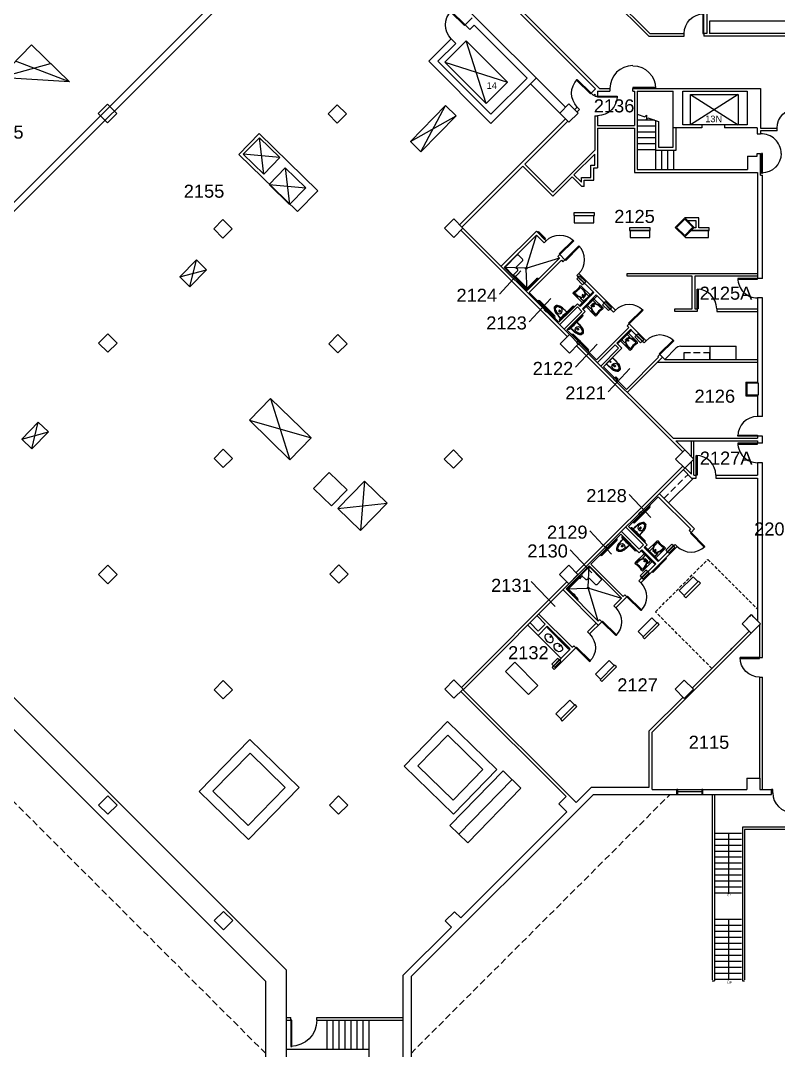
# Model space of a CAD drawing. Header units: inches. Extents: x -1132 to 5570, y -1986 to 4304.
# Drawn here: x 1104 to 2497, y 159 to 2053 of the extents above; entities that cross this region are included whole.
import ezdxf

# ---------------------------------------------------------------- set-up
doc = ezdxf.new("R2010")
doc.units = ezdxf.units.IN
doc.header["$LTSCALE"] = 96
doc.header["$MEASUREMENT"] = 0
for name, pattern in [('DASHED4', [0.1875, 0.125, -0.0625]), ('DASHED8', [0.09375, 0.0625, -0.03125]), ('HIDDEN2', [0.1875, 0.125, -0.0625])]:
    doc.linetypes.add(name, pattern=pattern)
doc.layers.get('0').update_dxf_attribs({"linetype": 'CONTINUOUS'})
for name, color, linetype in [('A-ANNO-ROOM', 4, 'CONTINUOUS'), ('A-ANNO-TEXT', 4, 'CONTINUOUS'), ('A-COLS', 5, 'CONTINUOUS'), ('A-DOOR', 2, 'CONTINUOUS'), ('A-FLOR-CASE', 3, 'CONTINUOUS'), ('A-FLOR-CASE-UPPR', 3, 'HIDDEN2'), ('A-FLOR-EVTR', 1, 'CONTINUOUS'), ('A-FLOR-PFIX', 2, 'CONTINUOUS'), ('A-FLOR-STRS', 2, 'CONTINUOUS'), ('A-GLAZ', 2, 'CONTINUOUS'), ('A-SHAFT', 1, 'CONTINUOUS'), ('A-WALL-ABOVE', 8, 'DASHED4'), ('A-WALL-FULL', 6, 'CONTINUOUS'), ('X-EQPM', 1, 'CONTINUOUS'), ('X-EQPM-DASH', 8, 'DASHED8')]:
    doc.layers.add(name, color=color, linetype=linetype)
doc.styles.add('ARIAL', font='arial.ttf')
doc.styles.add('PE_Notes', font='ARIALN.TTF')
doc.styles.get("Standard").update_dxf_attribs({"font": 'txt.shx', "width": 0.85})
doc.dimstyles.get("Standard").update_dxf_attribs({"dimtxt": 0.18, "dimasz": 0.18, "dimexe": 0.18, "dimexo": 0.0625, "dimgap": 0.09, "dimtad": 0, "dimtih": 1, "dimtoh": 1, "dimdec": 4, "dimzin": 0, "dimdsep": 46, "dimtxsty": 'Standard', "dimcen": 0.09, "dimadec": 0, "dimazin": 0, "dimtfac": 1, "dimtdec": 4, "dimtofl": 0, "dimtmove": 0, "dimatfit": 3, "dimfxl": 1, "dimtolj": 1, "dimtzin": 0, "dimarcsym": 0})

# ---------------------------------------------------------------- blocks, each defined once
blk = doc.blocks.new('*U97')
for p, q in [((0, 0), (0, 0)), ((-36, 0), (-36, 0))]:
    blk.add_line(p, q)
blk.add_lwpolyline([(0, 0), (0, -36), (-1.75, -36), (-1.75, 0)], close=True)
blk.add_arc((0, 0), 36, 180, 270)
blk = doc.blocks.new('*U90')
for p, q in [((0, 0), (0, 0)), ((36, 0), (36, 0))]:
    blk.add_line(p, q)
blk.add_lwpolyline([(0, 0), (0, 36), (1.75, 36), (1.75, 0)], close=True)
blk.add_arc((0, 0), 36, 0, 90)
blk = doc.blocks.new('*U92')
for p, q in [((0, 0), (0, 0)), ((42, 0), (42, 0))]:
    blk.add_line(p, q)
blk.add_lwpolyline([(0, 0), (0, 42), (1.75, 42), (1.75, 0)], close=True)
blk.add_arc((0, 0), 42, 0, 90)
blk = doc.blocks.new('*U93')
for p, q in [((0, 0), (0, 0)), ((-36, 0), (-36, 0))]:
    blk.add_line(p, q)
blk.add_lwpolyline([(0, 0), (0, -36), (-1.75, -36), (-1.75, 0)], close=True)
blk.add_arc((0, 0), 36, 180, 270)
blk = doc.blocks.new('*U78')
for p, q in [((0, 0), (0, 0)), ((-48, 0), (-48, 0))]:
    blk.add_line(p, q)
blk.add_lwpolyline([(0, 0), (0, -48), (-1.75, -48), (-1.75, 0)], close=True)
blk.add_arc((0, 0), 48, 180, 270)
blk = doc.blocks.new('*U89')
for p, q in [((0, 0), (0, 0)), ((-36, 0), (-36, 0))]:
    blk.add_line(p, q)
blk.add_lwpolyline([(0, 0), (0, 36), (-1.75, 36), (-1.75, 0)], close=True)
blk.add_arc((0, 0), 36, 90, 180)
blk = doc.blocks.new('*U46')
for p, q in [((0, 0), (0, 0)), ((-36, 0), (-36, 0))]:
    blk.add_line(p, q)
blk.add_lwpolyline([(0, 0), (0, -36), (-1.75, -36), (-1.75, 0)], close=True)
blk.add_arc((0, 0), 36, 180, 270)
blk = doc.blocks.new('*U94')
for p, q in [((0, 0), (0, 0)), ((36, 0), (36, 0))]:
    blk.add_line(p, q)
blk.add_lwpolyline([(0, 0), (0, -36), (1.75, -36), (1.75, 0)], close=True)
blk.add_arc((0, 0), 36, 270, 0)
blk = doc.blocks.new('toilet')
for p, q in [((0, 8.4), (0, -8.4)), ((11.7, 0.7), (11.7, -0.8)), ((13.9, 1.3), (12.3, 1.3)), ((15, -0.2), (15, 0.2)), ((24.4, 1.2), (22, 2.9)), ((22.7, 1.7), (22.7, -1.8)), ((12.3, -1.3), (13.8, -1.3)), ((22, -2.9), (24.4, -1.3))]:
    blk.add_line(p, q)
blk.add_circle((2.8, 0), 1.12)
for centre, radius, start, end in [((-0.6, -183.6), 192, 85.6595, 89.8129), ((-2.4, -199.1), 207, 85.4918, 89.3454), ((14.8, 0), 5.76, 138.8891, 221.1109), ((14.6, -0.5), 5.99, 95.8382, 134.1772), ((12.3, 0.7), 0.56, 90, 180.535), ((11.6, -14.2), 22.2, 63.1364, 84.1184), ((12.2, -13.1), 20.5, 64.9076, 85.1535), ((13.9, 0.2), 1.11, 0, 90.5857), ((14.9, -3.4), 8.85, 68.6011, 95.8382), ((10.9, -13.6), 19.8, 56.1601, 68.6011), ((15.7, -5.7), 12.2, 44.4074, 64.8903), ((16, -5), 12, 40.761, 61.8362), ((21.5, 1.7), 1.14, 0, 55.7536), ((22.8, 1.6), 2, 12.4978, 39.0597), ((23.9, 0.7), 0.757, 10.9251, 51.0236), ((12.7, 0), 12.3, 350.4841, 9.5159), ((24.1, 1.9), 1.36, 10.3332, 42.8161), ((14.6, 0), 11, 349.0024, 10.9976), ((0.5, 132.9), 140.8, 269.7854, 275.545), ((0.2, 149), 157.3, 269.9445, 275.0138), ((14.8, 0.6), 6.18, 225.8228, 258.905), ((12.3, -0.8), 0.56, 180, 270.5829), ((15, 1.8), 7.4, 258.905, 295.7005), ((13.8, -0.2), 1.13, 270, 0.5296), ((12.5, 11.5), 19.4, 274.1483, 298.3887), ((12.7, 11.2), 18.5, 274.3585, 296.0983), ((-14.9, 64.1), 76.5, 295.7005, 298.856), ((15.8, 5.5), 12, 295.153, 316.1614), ((16.4, 4.8), 11.5, 297.3045, 318.9088), ((21.6, -1.8), 1.04, 300.9018, 360), ((24.1, -0.8), 0.599, 303.3554, 354.696), ((23.4, -1.8), 1.38, 314.4952, 352.3555), ((23.7, -1.8), 1.72, 323.3983, 350.1871)]:
    blk.add_arc(centre, radius, start, end)
blk = doc.blocks.new('*U48')
for p, q in [((0, 0), (0, 0)), ((-36, 0), (-36, 0))]:
    blk.add_line(p, q)
blk.add_lwpolyline([(0, 0), (0, 36), (-1.75, 36), (-1.75, 0)], close=True)
blk.add_arc((0, 0), 36, 90, 180)
blk = doc.blocks.new('A$C683036D0')
for p, q in [((10.1, 0), (-10.1, 0)), ((-10.2, -0.1), (-10.2, -25)), ((-6.9, -2.3), (-6.9, -9.1)), ((-6.8, -2.2), (6.8, -2.2)), ((-5.5, -10), (-5.9, -10)), ((5.5, -10), (5.9, -10)), ((6.9, -2.3), (6.9, -9.1)), ((10.2, -0.1), (10.2, -25)), ((-9.7, -25.1), (-9.7, -21.8)), ((9.7, -25.1), (9.7, -21.8))]:
    blk.add_line(p, q)
for centre, radius in [((-2, -7.3), 0.61), ((0, -11), 1.26), ((0, -11), 0.876), ((0, -7.3), 0.61), ((2, -7.3), 0.61), ((4.5, -8.1), 0.61)]:
    blk.add_circle(centre, radius)
for centre, radius, start, end in [((-10.1, -0.1), 0.118, 90, 180), ((10.1, -0.1), 0.118, 0, 90), ((-9.9, -1.8), 0.315, 180, 272.1315), ((0, -268.4), 266.4, 87.8685, 92.1315), ((7.6, -21.8), 17.3, 140.9539, 180), ((28, -22.4), 35.4, 171.8762, 180), ((13.1, -20.3), 20.5, 152.8023, 171.8762), ((-6.8, -2.3), 0.118, 90, 180), ((-5.9, -9.1), 0.984, 180, 270), ((0.9, -16.4), 8.66, 131.6638, 140.9539), ((-5.5, -9.8), 0.197, 270, 314.4692), ((0.9, -16.4), 8.98, 131.6638, 134.4692), ((-2.5, -12.6), 3.86, 97.469, 131.6638), ((-2.6, -12.2), 2.76, 97.6351, 152.8023), ((-2.5, -12.6), 3.54, 97.469, 131.6638), ((0, -31.7), 23.2, 82.531, 97.469), ((0, -31.7), 22.8, 82.531, 97.469), ((0, -31.7), 22.4, 82.3649, 97.6351), ((2.5, -12.6), 3.86, 48.3362, 82.531), ((2.5, -12.6), 3.54, 48.3362, 82.531), ((2.6, -12.2), 2.76, 27.1977, 82.3649), ((-0.9, -16.4), 8.66, 39.0461, 48.3362), ((-0.9, -16.4), 8.98, 45.5308, 48.3362), ((-13.1, -20.3), 20.5, 8.1238, 27.1977), ((5.5, -9.8), 0.197, 225.5308, 270), ((-7.6, -21.8), 17.3, 0, 39.0461), ((5.9, -9.1), 0.984, 270, 0), ((6.8, -2.3), 0.118, 0, 90), ((-28, -22.4), 35.4, 0, 8.1238), ((9.9, -1.8), 0.315, 267.8685, 0), ((-8.3, -25), 1.97, 180, 286.2602), ((0, -53.3), 27.6, 73.7398, 106.2602), ((4.3, -22.4), 11.8, 180, 187.651), ((-6.4, -23.8), 0.984, 187.651, 282.2356), ((0, -53.3), 29.2, 77.7644, 102.2356), ((6.4, -23.8), 0.984, 257.7644, 352.349), ((-4.3, -22.4), 11.8, 352.349, 0), ((8.3, -25), 1.97, 253.7398, 0)]:
    blk.add_arc(centre, radius, start, end)
blk = doc.blocks.new('*U84')
for p, q in [((0, 0), (0, -0.5)), ((-36, 0), (-36, -0.5))]:
    blk.add_line(p, q)
blk.add_lwpolyline([(0, 0), (0, -36), (-1.8, -36), (-1.8, 0)], close=True)
blk.add_arc((0, 0), 36, 180, 270)
blk = doc.blocks.new('*U85')
for p, q in [((0, 0), (0, -0.5)), ((-36, 0), (-36, -0.5))]:
    blk.add_line(p, q)
blk.add_lwpolyline([(0, 0), (0, -36), (-1.8, -36), (-1.8, 0)], close=True)
blk.add_arc((0, 0), 36, 180, 270)
blk = doc.blocks.new('*U62')
for p, q in [((0, 0), (0, -0.5)), ((-36, 0), (-36, -0.5))]:
    blk.add_line(p, q)
blk.add_lwpolyline([(0, 0), (0, -36), (-1.8, -36), (-1.8, 0)], close=True)
blk.add_arc((0, 0), 36, 180, 270)
blk = doc.blocks.new('GRAB BAR 36')
for p, q in [((-0.4, 38.3), (-0.8, 38.3)), ((-0.4, 36), (-0.4, 39)), ((-0.4, 39), (0, 39)), ((-3, 36), (-3, 3)), ((-1.5, 36), (-1.5, 3)), ((-0.4, 36.8), (-0.8, 36.8)), ((-0.4, 36), (0, 36)), ((-0.4, 2.3), (-0.8, 2.3)), ((-0.4, 0.8), (-0.8, 0.8)), ((-0.4, 3), (-0.4, 0)), ((-0.4, 3), (0, 3)), ((-0.4, 0), (0, 0))]:
    blk.add_line(p, q)
for centre, radius, start, end in [((-0.8, 36), 2.25, 90.0002, 180.0002), ((-0.8, 36), 0.75, 90.0002, 180.0002), ((-0.7, 3), 2.25, 179.9998, 269.9998), ((-0.7, 3), 0.75, 179.9998, 269.9998)]:
    blk.add_arc(centre, radius, start, end)
blk = doc.blocks.new('recessed paper towel dispenser')
for p, q in [((9.975, 0.5), (-9.975, 0.5)), ((-9.975, 0), (-9.975, 0.5)), ((-9.975, 0), (9.975, 0)), ((9.975, 0), (9.975, 0.5))]:
    blk.add_line(p, q)
for points in [[(-7.875, -3.25), (7.875, -3.25), (7.875, 0), (-7.875, 0)], [(-7.6, 0.5), (7.6, 0.5), (7.6, 4.5), (-7.6, 4.5)]]:
    blk.add_lwpolyline(points, close=True)
blk = doc.blocks.new('GRAB BAR 42')
for p, q in [((-55.8, 0.4), (-58.8, 0.4)), ((-58.8, 0.4), (-58.8, 0)), ((-58, 0.4), (-58, 0.7)), ((-56.5, 0.4), (-56.5, 0.7)), ((-55.8, 3), (-16.8, 3)), ((-55.8, 1.5), (-16.8, 1.5)), ((-55.8, 0.4), (-55.8, 0)), ((-16.8, 0.4), (-13.8, 0.4)), ((-16.8, 0.4), (-16.8, 0)), ((-16, 0.4), (-16, 0.7)), ((-14.5, 0.4), (-14.5, 0.7)), ((-13.8, 0.4), (-13.8, 0))]:
    blk.add_line(p, q)
for centre, radius, start, end in [((-55.8, 0.7), 2.25, 90.0002, 180.0002), ((-55.8, 0.7), 0.75, 90.0002, 180.0002), ((-16.8, 0.7), 2.25, 0.0024, 89.9934), ((-16.8, 0.7), 0.75, 0.0002, 90.0002)]:
    blk.add_arc(centre, radius, start, end)

msp = doc.modelspace()

# ---------------------------------------------------------------- linework, layer by layer
at = {"layer": 'A-ANNO-ROOM'}
for p, q in [((1984.3, 1550.4), (2024, 1593.1)), ((2039, 1499.5), (2078.7, 1542.2)), ((2124.3, 1415.8), (2164.1, 1458.5)), ((2184.2, 1370.7), (2223.9, 1413.4)), ((2222.8, 1181.8), (2262.6, 1139.2)), ((2150.6, 1114.6), (2190.4, 1072)), ((2114.4, 1080), (2154.1, 1037.4)), ((2042.9, 1021.6), (2086.7, 975.8))]:
    msp.add_line(p, q, dxfattribs=at)
at = {"layer": 'A-COLS'}
for p, q in [((2309.9, 1673.1), (2325.1, 1688.3)), ((2340.2, 1673.2), (2325.1, 1688.3)), ((2325.1, 1657.9), (2309.9, 1673.1)), ((2340.2, 1673.2), (2325.1, 1657.9)), ((2113, 1475.7), (2130, 1458.8)), ((2460.5, 1386.7), (2439, 1386.7)), ((2439, 1386.7), (2439, 1365.2)), ((2460.5, 1365.2), (2460.5, 1386.7)), ((2439, 1365.2), (2460.5, 1365.2))]:
    msp.add_line(p, q, dxfattribs=at)
for points in [[(1246.8, 1882.5), (1263.8, 1865.6), (1280.8, 1882.5), (1263.8, 1899.5)], [(1669.2, 1881.7), (1686.2, 1864.7), (1703.1, 1881.7), (1686.2, 1898.6)], [(2095.2, 1883.4), (2112.1, 1866.4), (2129.1, 1883.4), (2112.1, 1900.4)], [(1458.9, 1670.5), (1475.9, 1653.5), (1492.8, 1670.5), (1475.9, 1687.4)], [(1883.3, 1671.5), (1900.3, 1654.6), (1917.2, 1671.5), (1900.3, 1688.5)], [(1247.4, 1460.2), (1264.4, 1443.2), (1281.4, 1460.2), (1264.4, 1477.1)], [(1670.4, 1459), (1687.4, 1442), (1704.3, 1459), (1687.4, 1475.9)], [(1459.6, 1248), (1476.5, 1231.1), (1493.5, 1248), (1476.5, 1265)], [(1882.6, 1246.7), (1899.6, 1229.8), (1916.6, 1246.7), (1899.6, 1263.7)], [(2308.1, 1246.7), (2325.1, 1229.8), (2342, 1246.7), (2325.1, 1263.7)], [(1247.4, 1034.6), (1264.4, 1017.6), (1281.4, 1034.6), (1264.4, 1051.6)], [(1672.2, 1035.4), (1689.2, 1018.4), (1706.2, 1035.4), (1689.2, 1052.4)], [(2094.8, 1034.6), (2111.7, 1017.6), (2128.7, 1034.6), (2111.7, 1051.6)], [(2430.6, 943.8), (2447.5, 926.8), (2464.5, 943.8), (2447.5, 960.8)], [(1459.6, 822.5), (1476.5, 805.5), (1493.5, 822.5), (1476.5, 839.4)], [(1883.8, 823.8), (1900.8, 806.8), (1917.8, 823.8), (1900.8, 840.7)], [(2307.3, 823.3), (2324.2, 806.3), (2341.2, 823.3), (2324.2, 840.3)], [(1247.4, 610.3), (1264.4, 593.4), (1281.4, 610.3), (1264.4, 627.3)], [(1671.7, 610.3), (1688.7, 593.4), (1705.7, 610.3), (1688.7, 627.3)], [(1460, 397.8), (1477, 380.8), (1493.9, 397.8), (1477, 414.8)]]:
    msp.add_lwpolyline(points, close=True, dxfattribs=at)
for points in [[(2113, 1475.7), (2096.1, 1458.8), (2113, 1441.8), (2130, 1458.8)], [(1913.1, 402.9), (1901.8, 414.2), (1884.8, 397.2)], [(1884.8, 397.2), (1896.1, 385.9)]]:
    msp.add_lwpolyline(points, dxfattribs=at)
at = {"layer": 'A-DOOR'}
msp.add_line((2486.9, 632.9), (2486.9, 632.4), dxfattribs=at)
msp.add_lwpolyline([(2484.9, 632.9), (2486.9, 632.9), (2486.9, 638.9), (2484.9, 638.9)], close=True, dxfattribs=at)
for centre, radius, start, end in [((2229.6, 1928.6), 42, 90, 180), ((2466.2, 1809), 36.1, 0.057, 93.0393), ((2522.9, 632.9), 36, 180, 270)]:
    msp.add_arc(centre, radius, start, end, dxfattribs=at)
at = {"layer": 'A-FLOR-CASE'}
for p, q in [((2122, 1694.7), (2122, 1681.7)), ((2158, 1681.7), (2158, 1694.7)), ((2122, 1681.7), (2158, 1681.7)), ((2224.8, 1667.3), (2224.8, 1654.3)), ((2260.8, 1654.3), (2260.8, 1667.3)), ((2368.8, 1667.3), (2339, 1667.3)), ((2368.8, 1654.3), (2368.8, 1667.3)), ((2224.8, 1654.3), (2260.8, 1654.3)), ((2325.1, 1655.5), (2326.3, 1654.3)), ((2326.3, 1654.3), (2368.8, 1654.3)), ((2308.7, 1450.8), (2288.2, 1430.3)), ((2317.2, 1454.3), (2419.5, 1454.3)), ((2371.5, 1454.3), (2371.5, 1430.3)), ((2419.5, 1430.3), (2419.5, 1454.3)), ((2288.2, 1430.3), (2371.5, 1430.3)), ((2371.5, 1430.3), (2419.5, 1430.3)), ((2341.4, 1212), (2295.4, 1166.1)), ((2340.5, 1030.5), (2315, 1005.1)), ((2349.7, 1021.3), (2340.5, 1030.5)), ((2315, 1005.1), (2324.2, 995.9)), ((2323.5, 995.2), (2350.4, 1022)), ((2264.8, 954.9), (2239.3, 929.4)), ((2274, 945.7), (2264.8, 954.9)), ((2072.3, 939.5), (2055.3, 922.5)), ((2114.7, 897.1), (2072.3, 939.5)), ((2239.3, 929.4), (2248.5, 920.2)), ((2247.8, 919.5), (2274.7, 946.4)), ((2055.3, 922.5), (2097.7, 880.1)), ((2186.3, 876.4), (2160.9, 850.9)), ((2195.5, 867.2), (2186.3, 876.4)), ((2169.3, 841), (2196.2, 867.9)), ((2160.9, 850.9), (2170, 841.7)), ((2113.5, 803.6), (2088, 778.1)), ((2122.7, 794.4), (2113.5, 803.6)), ((2088, 778.1), (2097.2, 768.9))]:
    msp.add_line(p, q, dxfattribs=at)
msp.add_lwpolyline([(2055, 830.6), (2012.6, 873), (1995.6, 856), (2038, 813.6)], close=True, dxfattribs=at)
msp.add_arc((2317.2, 1442.3), 12, 90, 135, dxfattribs=at)
at = {"layer": 'A-FLOR-CASE-UPPR'}
for p, q in [((2371.5, 1442.3), (2323.5, 1442.3)), ((2323.5, 1442.3), (2323.5, 1430.3)), ((2371.5, 1430.3), (2371.5, 1442.3)), ((2323.5, 1430.3), (2371.5, 1430.3)), ((2286.9, 1174.6), (2331.1, 1218.7))]:
    msp.add_line(p, q, dxfattribs=at)
at = {"layer": 'A-FLOR-EVTR'}
for p, q in [((1960.2, 1901.1), (1923.3, 2016.4)), ((2335.9, 1917.5), (2423.1, 1917.5)), ((2335.9, 1862), (2335.9, 1917.5)), ((2423.1, 1917.5), (2335.9, 1862)), ((2335.9, 1917.5), (2423.1, 1862)), ((2423.1, 1917.5), (2423.1, 1862)), ((2356.6, 1862), (2335.9, 1862)), ((2423.1, 1862), (2398.3, 1862))]:
    msp.add_line(p, q, dxfattribs=at)
msp.add_lwpolyline([(1960.2, 1901.1), (1884.1, 1977.2), (1923.3, 2016.4), (1999.4, 1940.3)], close=True, dxfattribs=at)
msp.add_lwpolyline([(1884.1, 1977.2), (1999.4, 1940.3)], dxfattribs=at)
at = {"layer": 'A-FLOR-PFIX'}
for p, q in [((2033.9, 1599.2), (2052.2, 1658.9)), ((2094.6, 1616.5), (2034.9, 1598.2)), ((2032, 1597.8), (1992.8, 1599.5)), ((2035.2, 1557.1), (2033.5, 1596.3)), ((2033.1, 1561.3), (2012.2, 1582.2)), ((2013.3, 1583.3), (2034.2, 1562.4)), ((2036.3, 1562.4), (2052.2, 1578.3)), ((2053.3, 1577.2), (2037.4, 1561.3)), ((2068.7, 1523.6), (2066.4, 1521.3)), ((2066.4, 1521.3), (2070.7, 1517)), ((2068.8, 1524.7), (2068.2, 1524.1)), ((2068.2, 1524.1), (2073.6, 1518.8)), ((2074.2, 1519.4), (2068.8, 1524.7)), ((2070.8, 1525.6), (2069.4, 1524.2)), ((2070.7, 1517), (2073, 1519.3)), ((2075.1, 1521.3), (2070.8, 1525.6)), ((2073.6, 1519.9), (2075.1, 1521.3)), ((2073.6, 1518.8), (2074.2, 1519.4)), ((2126.3, 1461.4), (2128.6, 1463.7)), ((2130.6, 1457.1), (2126.3, 1461.4)), ((2128.1, 1464.2), (2128.7, 1464.8)), ((2133.4, 1458.9), (2128.1, 1464.2)), ((2128.7, 1464.8), (2134.1, 1459.5)), ((2129.2, 1464.3), (2130.7, 1465.7)), ((2132.9, 1459.4), (2130.6, 1457.1)), ((2130.7, 1465.7), (2134.9, 1461.4)), ((2134.1, 1459.5), (2133.4, 1458.9)), ((2134.9, 1461.4), (2133.5, 1460)), ((2193.9, 1393.8), (2196.2, 1396.1)), ((2198.2, 1389.5), (2193.9, 1393.8)), ((2195.7, 1396.6), (2196.3, 1397.2)), ((2201.1, 1391.3), (2195.7, 1396.6)), ((2196.3, 1397.2), (2201.7, 1391.9)), ((2196.9, 1396.7), (2198.3, 1398.1)), ((2200.5, 1391.8), (2198.2, 1389.5)), ((2198.3, 1398.1), (2202.6, 1393.8)), ((2202.6, 1393.8), (2201.1, 1392.4)), ((2201.7, 1391.9), (2201.1, 1391.3)), ((2244.4, 1150.1), (2240.1, 1145.8)), ((2240.1, 1145.8), (2242.4, 1143.5)), ((2247.2, 1148.3), (2241.9, 1143)), ((2241.9, 1143), (2242.5, 1142.4)), ((2242.5, 1142.4), (2247.8, 1147.7)), ((2243, 1142.9), (2244.4, 1141.5)), ((2246.7, 1147.8), (2244.4, 1150.1)), ((2244.4, 1141.5), (2248.7, 1145.8)), ((2247.8, 1147.7), (2247.2, 1148.3)), ((2248.7, 1145.8), (2247.3, 1147.2)), ((2180.2, 1085.9), (2184.5, 1090.2)), ((2182.5, 1083.6), (2180.2, 1085.9)), ((2182, 1083.1), (2187.3, 1088.5)), ((2182.6, 1082.5), (2182, 1083.1)), ((2187.9, 1087.8), (2182.6, 1082.5)), ((2184.5, 1081.6), (2183.1, 1083)), ((2184.5, 1090.2), (2186.8, 1087.9)), ((2188.8, 1085.9), (2184.5, 1081.6)), ((2187.3, 1088.5), (2187.9, 1087.8)), ((2187.4, 1087.3), (2188.8, 1085.9)), ((2147.5, 1011.2), (2149.2, 1050.3)), ((2111, 1010), (2131.9, 1030.9)), ((2132.9, 1029.8), (2112.1, 1009)), ((2131.3, 1026.8), (2130.1, 1031.2)), ((2130.1, 1031.2), (2134.6, 1030)), ((2134.6, 1030), (2131.3, 1026.8)), ((2106.8, 1007.9), (2146, 1009.6)), ((2126.9, 989.9), (2111, 1005.8)), ((2112.1, 1006.8), (2128, 990.9)), ((2166.2, 948.5), (2147.9, 1008.2)), ((2148.9, 1009.2), (2208.6, 990.9)), ((2119.5, 995.2), (2120.7, 999.6)), ((2123.9, 996.4), (2119.5, 995.2)), ((2120.7, 999.6), (2123.9, 996.4)), ((2073.4, 938.4), (2071.9, 937)), ((2071.9, 937), (2111.6, 897.4)), ((2113, 898.8), (2073.4, 938.4)), ((2111.6, 897.4), (2113, 898.8))]:
    msp.add_line(p, q, dxfattribs=at)
for points in [[(2068.9, 1652.5), (2068.9, 1652.5), (2067.5, 1651), (2054.8, 1663.8), (2056.2, 1665.2), (2056.2, 1665.2)], [(2131.2, 1529), (2156.7, 1554.4), (2158.1, 1553), (2132.6, 1527.5)], [(2138.3, 1521.9), (2163.8, 1547.3), (2162.3, 1548.8), (2136.9, 1523.3)], [(2201.6, 1458.6), (2227, 1484.1), (2225.6, 1485.5), (2200.2, 1460)], [(2252.1, 1085.3), (2277.5, 1059.9), (2276.1, 1058.5), (2250.7, 1083.9)], [(2245, 1078.2), (2270.5, 1052.8), (2271.9, 1054.2), (2246.4, 1079.7)], [(2291.7, 1063.8), (2266.2, 1038.3), (2264.8, 1039.7), (2290.3, 1065.2)]]:
    msp.add_lwpolyline(points, close=True, dxfattribs=at)
for points in [[(2008, 1586.4, 0.414214), (2010.8, 1586.4), (2017.5, 1593, 0.414214), (2017.5, 1595.9), (2015.7, 1597.6, -0.414214), (2015.7, 1600.5), (2026.8, 1611.5, 0.414214), (2026.8, 1614.3), (2019.3, 1621.8, 0.414214), (2016.5, 1621.8), (1996, 1601.3, 0.414214), (1996, 1598.4)], [(2136.1, 1035.1, 0.414214), (2136.1, 1032.3), (2142.7, 1025.7, 0.414214), (2145.6, 1025.7), (2147.3, 1027.4, -0.414214), (2150.2, 1027.4), (2161.2, 1016.4, 0.414214), (2164, 1016.4), (2171.5, 1023.8, 0.414214), (2171.5, 1026.6), (2151, 1047.1, 0.414214), (2148.1, 1047.1)]]:
    msp.add_lwpolyline(points, format="xyb", close=True, dxfattribs=at)
for centre, radius in [((2033.5, 1597.8), 1.5), ((2147.5, 1009.7), 1.5), ((2078, 919.7), 0.907), ((2094.9, 902.7), 0.907)]:
    msp.add_circle(centre, radius, dxfattribs=at)
for centre, radius, start, end in [((2011.2, 1581.1), 3, 45, 135), ((2011.2, 1581.1), 1.5, 45, 135), ((2054.3, 1576.2), 3, 44.9527, 135.0473), ((2054.3, 1576.2), 1.5, 45, 135), ((2035.2, 1563.4), 3, 225, 315), ((2035.2, 1563.4), 1.5, 225, 315), ((2130.8, 1032), 1.5, 315, 45), ((2130.8, 1032), 3, 315, 45), ((2113.1, 1007.9), 3, 135, 225), ((2113.1, 1007.9), 1.5, 135, 225), ((2125.9, 988.8), 1.5, 315, 45), ((2125.9, 988.8), 3, 314.9527, 45.0473)]:
    msp.add_arc(centre, radius, start, end, dxfattribs=at)
at = {"layer": 'A-FLOR-PFIX', "extrusion": (0, 0, -1)}
msp.add_ellipse((2075.5, 917.2), major_axis=(6.28, -6.28), ratio=0.732394, dxfattribs=at)
at = {"layer": 'A-FLOR-PFIX'}
msp.add_ellipse((2092.5, 900.2), major_axis=(-6.28, 6.28), ratio=0.732394, dxfattribs=at)
at = {"layer": 'A-FLOR-STRS'}
for p, q in [((2269.4, 1870.5), (2237.9, 1870.5)), ((2271.2, 1859.5), (2237.9, 1859.5)), ((2271.2, 1848.5), (2237.9, 1848.5)), ((2271.2, 1837.5), (2237.9, 1837.5)), ((2271.2, 1826.5), (2237.9, 1826.5)), ((2271.2, 1815.5), (2237.9, 1815.5)), ((2271.2, 1815), (2271.2, 1779.5)), ((2282.2, 1815), (2282.2, 1779.5)), ((2293.2, 1815), (2293.2, 1779.5)), ((2304.2, 1815), (2304.2, 1779.5)), ((2375.8, 629.9), (2375.8, 486.7)), ((2379.8, 629.9), (2379.8, 287.1)), ((2379.8, 629.4), (2379.8, 628.1)), ((2537.1, 569.4), (2431, 569.4)), ((2431, 569.4), (2431, 287.1)), ((2375.8, 558.2), (2375.8, 288.6)), ((2431, 558.2), (2431, 550.3)), ((2541.1, 565.4), (2435, 565.4)), ((2435, 565.4), (2435, 288.6)), ((2375.8, 287.1), (2379.8, 287.1)), ((2431, 287.1), (2435, 287.1)), ((1667.7, 160.6), (1667.7, 214.5)), ((1678.7, 160.6), (1678.7, 214.5)), ((1689.7, 160.6), (1689.7, 214.5)), ((1700.7, 160.6), (1700.7, 214.5)), ((1711.7, 160.6), (1711.7, 214.5)), ((1722.7, 160.6), (1722.7, 214.5)), ((1733.7, 160.6), (1733.7, 214.5)), ((1744.7, 160.6), (1744.7, 214.5))]:
    msp.add_line(p, q, dxfattribs=at)
for points in [[(2237.9, 1881.5), (2251.8, 1876.4), (2254.9, 1879.4), (2254.8, 1871.5), (2257.5, 1874.5), (2276.7, 1868)], [(2429.4, 558.2), (2381.4, 558.2)], [(2429.4, 547.2), (2381.4, 547.2)], [(2429.4, 536.2), (2381.4, 536.2)], [(2431, 547.2), (2430.9, 547.2)], [(2431, 536.2), (2430.9, 536.2)], [(2429.4, 525.2), (2381.4, 525.2)], [(2429.4, 514.2), (2381.4, 514.2)], [(2431, 525.2), (2430.9, 525.2)], [(2431, 514.2), (2430.9, 514.2)], [(2429.4, 503.2), (2381.4, 503.2)], [(2431, 503.2), (2430.9, 503.2)], [(2429.4, 492.2), (2381.4, 492.2)], [(2429.4, 481.2), (2381.4, 481.2)], [(2431, 492.2), (2430.9, 492.2)], [(2431, 481.2), (2430.9, 481.2)], [(2429.4, 470.2), (2381.4, 470.2)], [(2429.4, 459.2), (2381.4, 459.2)], [(2431, 470.2), (2430.9, 470.2)], [(2431, 459.2), (2430.9, 459.2)], [(2429.4, 448.2), (2381.4, 448.2)], [(2431, 448.2), (2430.9, 448.2)], [(2431, 437.2), (2430.9, 437.2)], [(2429.4, 400.1), (2381.4, 400.1)], [(2429.4, 400.1), (2381.4, 400.1)], [(2431, 400.1), (2430.9, 400.1)], [(2429.4, 388.6), (2381.4, 388.6)], [(2431, 389.1), (2430.9, 389.1)], [(2429.4, 377.6), (2381.4, 377.6)], [(2429.4, 366.6), (2381.4, 366.6)], [(2431, 378.1), (2430.9, 378.1)], [(2431, 367.1), (2430.9, 367.1)], [(2429.4, 355.6), (2381.4, 355.6)], [(2429.4, 344.6), (2381.4, 344.6)], [(2431, 356.1), (2430.9, 356.1)], [(2431, 345.1), (2430.9, 345.1)], [(2429.4, 333.6), (2381.4, 333.6)], [(2429.4, 322.6), (2381.4, 322.6)], [(2431, 334.1), (2430.9, 334.1)], [(2431, 323.1), (2430.9, 323.1)], [(2429.4, 311.6), (2381.4, 311.6)], [(2431, 312.1), (2430.9, 312.1)], [(2379.9, 301.1), (2379.8, 301.1)], [(2379.9, 299.1), (2379.8, 299.1)], [(2429.4, 300.6), (2381.4, 300.6)], [(2429.4, 289.6), (2381.4, 289.6)], [(2431, 301.1), (2430.9, 301.1)], [(2431, 299.1), (2430.9, 299.1)]]:
    msp.add_lwpolyline(points, dxfattribs=at)
for centre in [(2405.4, 448.2), (2405.4, 289.6)]:
    msp.add_circle(centre, 1, dxfattribs=at)
at = {"layer": 'A-GLAZ'}
for p, q in [((2310.4, 629.9), (2310.4, 638.9)), ((2312.4, 638.9), (2356.4, 638.9)), ((2356.4, 634.4), (2312.4, 634.4)), ((2312.4, 629.9), (2356.4, 629.9))]:
    msp.add_line(p, q, dxfattribs=at)
for points in [[(2310.4, 629.9), (2312.4, 629.9), (2312.4, 638.9), (2310.4, 638.9)], [(2356.4, 629.9), (2358.4, 629.9), (2358.4, 638.9), (2356.4, 638.9)]]:
    msp.add_lwpolyline(points, close=True, dxfattribs=at)
at = {"layer": 'A-SHAFT'}
for p, q in [((1064.9, 1948.7), (1123.7, 2009)), ((1123.7, 2009), (1193.7, 1940.7)), ((1064.9, 1948.7), (1158.7, 1974.8)), ((1193.7, 1940.7), (1094.3, 1978.8)), ((1193.7, 1940.7), (1064.9, 1948.7)), ((1840.1, 1812), (1885.4, 1897)), ((1820.8, 1830.8), (1904.7, 1878.3)), ((1550.9, 1770.9), (1543.1, 1837.9)), ((1580.6, 1801.4), (1513.4, 1807.5)), ((1590.6, 1782.4), (1598.4, 1715.4)), ((1560.9, 1751.9), (1628.1, 1745.9)), ((1415.3, 1563.7), (1427.3, 1613.1)), ((1396.7, 1581.8), (1445.8, 1595)), ((1563.6, 1358.3), (1599.2, 1245.6)), ((1124.4, 1265.4), (1136.4, 1314.8)), ((1524.6, 1318.3), (1638.2, 1285.6)), ((1105.9, 1283.5), (1155, 1296.8)), ((1736.2, 1206.1), (1728.7, 1115.5)), ((1687.3, 1155.9), (1777.7, 1165.7))]:
    msp.add_line(p, q, dxfattribs=at)
for points in [[(1840.1, 1812), (1820.8, 1830.8), (1885.4, 1897), (1904.7, 1878.3)], [(1513.4, 1807.5), (1550.9, 1770.9), (1580.6, 1801.4), (1543.1, 1837.9)], [(1598.4, 1715.4), (1560.9, 1751.9), (1590.6, 1782.4), (1628.1, 1745.9)], [(1415.3, 1563.7), (1396.7, 1581.8), (1427.3, 1613.1), (1445.8, 1595)], [(1599.2, 1245.6), (1524.6, 1318.3), (1563.6, 1358.3), (1638.2, 1285.6)], [(1124.4, 1265.4), (1105.9, 1283.5), (1136.4, 1314.8), (1155, 1296.8)], [(1728.7, 1115.5), (1687.3, 1155.9), (1736.2, 1206.1), (1777.7, 1165.7)]]:
    msp.add_lwpolyline(points, close=True, dxfattribs=at)
at = {"layer": 'A-WALL-ABOVE'}
for p, q in [((1554.6, 153.2), (174.4, 1533.3)), ((1821.8, 153.6), (2298.1, 629.9))]:
    msp.add_line(p, q, dxfattribs=at)
at = {"layer": 'A-WALL-FULL'}
for p, q in [((1686.9, 2314.8), (635.7, 1263.5)), ((1690.7, 2301.6), (644.2, 1255.1)), ((2168.4, 1928.6), (1892, 2205.1)), ((2161.2, 1928.1), (1891.9, 2197.4)), ((2365.6, 2172.1), (2365.6, 2029.9)), ((2258.8, 2024.6), (2173.5, 2110)), ((1912.4, 2087.4), (2105.8, 1894)), ((2260.6, 2029.9), (2192.3, 2098.2)), ((1921.2, 2045.5), (1934, 2058.3)), ((2564.1, 2052.6), (2370.8, 2052.6)), ((2370.8, 2052.6), (2370.8, 2029.9)), ((1921.2, 2045.5), (1929.7, 2037)), ((1929.7, 2037), (1937.8, 2045.1)), ((1937.8, 2045.1), (2035.2, 1947.7)), ((2260.6, 2029.9), (2324.1, 2029.9)), ((2324.1, 2024.6), (2324.1, 2029.9)), ((2365.6, 2029.9), (2360.1, 2029.9)), ((2360.1, 2029.9), (2360.1, 2024.6)), ((2564.1, 2029.9), (2370.8, 2029.9)), ((1854.3, 1978.6), (1895.8, 2020)), ((1871.3, 1978.6), (1904.3, 2011.6)), ((1895.8, 2020), (1904.3, 2011.6)), ((2258.8, 2024.6), (2324.1, 2024.6)), ((2644.7, 2024.6), (2360.1, 2024.6)), ((1968.7, 1864.2), (1854.3, 1978.6)), ((1968.7, 1881.2), (1871.3, 1978.6)), ((2035.2, 1947.7), (1968.7, 1881.2)), ((2052.1, 1947.7), (1968.7, 1864.2)), ((2095.2, 1883.4), (2041.5, 1937)), ((2161.2, 1928.1), (2153, 1919.9)), ((2153, 1919.9), (2157.2, 1915.6)), ((2159.6, 1918), (2157.2, 1915.6)), ((2159.6, 1918), (2159.6, 1914.5)), ((2159.6, 1914.5), (2164.9, 1914.5)), ((2164.9, 1923.4), (2187.6, 1923.4)), ((2164.9, 1923.4), (2164.9, 1914.5)), ((2168.5, 1928.6), (2187.6, 1928.6)), ((2187.6, 1928.6), (2187.6, 1923.4)), ((2229.6, 1928.6), (2464.6, 1928.6)), ((2229.6, 1923.4), (2229.6, 1928.6)), ((2229.6, 1923.4), (2232.6, 1923.4)), ((2232.6, 1923.4), (2232.6, 1860.5)), ((2237.9, 1923.4), (2303.8, 1923.4)), ((2237.9, 1923.4), (2237.9, 1779.5)), ((2303.8, 1820.5), (2303.8, 1923.4)), ((2321.3, 1862), (2321.3, 1923.4)), ((2321.3, 1923.4), (2439.9, 1923.4)), ((2439.9, 1923.4), (2439.9, 1862)), ((2464.6, 1928.6), (2464.6, 1855.6)), ((2127.5, 1894.4), (2122.8, 1889.7)), ((2127.1, 1885.4), (2131.8, 1890.2)), ((2127.5, 1894.4), (2131.8, 1890.2)), ((2159.6, 1878.5), (2164.9, 1878.5)), ((2159.6, 1878.5), (2159.6, 1815.2)), ((2164.9, 1878.5), (2164.9, 1860.5)), ((2105.8, 1872.7), (1911, 1677.8)), ((2031.1, 1789.5), (2110.1, 1868.5)), ((2164.9, 1860.5), (2232.6, 1860.5)), ((2271.2, 1869.9), (2271.2, 1815)), ((2276.7, 1868), (2276.7, 1820.5)), ((2439.9, 1862), (2321.3, 1862)), ((2356.6, 1862), (2356.6, 1856)), ((2398.3, 1862), (2398.3, 1856)), ((1504.9, 1807.4), (1542.3, 1845.7)), ((1542.3, 1845.7), (1650.2, 1740.5)), ((2164.9, 1855.5), (2232.6, 1855.5)), ((2164.9, 1855.5), (2164.9, 1782.7)), ((2232.6, 1855.5), (2232.6, 1774.3)), ((2356.6, 1856), (2303.8, 1856)), ((2309.3, 1815), (2309.3, 1856)), ((2458.3, 1856), (2398.3, 1856)), ((2458.3, 1856), (2458.3, 1845)), ((2458.3, 1845), (2464.3, 1845)), ((2464.3, 1850.4), (2464.3, 1845)), ((2494.8, 1850.4), (2464.3, 1850.4)), ((2464.6, 1855.6), (2494.8, 1855.6)), ((2494.8, 1850.4), (2494.8, 1855.6)), ((2276.7, 1820.5), (2303.8, 1820.5)), ((1612.8, 1702.2), (1504.9, 1807.4)), ((2159.6, 1815.2), (2082.5, 1738)), ((2159.9, 1808), (2121.4, 1769.5)), ((2159.9, 1787.7), (2159.9, 1808)), ((2271.2, 1815), (2309.3, 1815)), ((2440.3, 1803.9), (2458.3, 1803.9)), ((2440.3, 1803.9), (2440.3, 1779.5)), ((2458.3, 1803.9), (2458.3, 1809)), ((2458.3, 1809), (2464.3, 1809)), ((2464.3, 1769), (2464.3, 1809)), ((2027.4, 1785.7), (1915.2, 1673.6)), ((2082.5, 1730.6), (2027.4, 1785.7)), ((2082.5, 1738), (2031.1, 1789.5)), ((2152.7, 1787.7), (2159.9, 1787.7)), ((2152.7, 1764.7), (2152.7, 1787.7)), ((2158, 1782.7), (2164.9, 1782.7)), ((2158, 1759.7), (2158, 1782.7)), ((2117.9, 1766), (2082.5, 1730.6)), ((2117.9, 1766), (2135.6, 1748.3)), ((2121.4, 1769.5), (2135, 1756)), ((2135, 1756), (2135, 1764.7)), ((2135, 1764.7), (2152.7, 1764.7)), ((2232.6, 1774.3), (2458.8, 1774.3)), ((2237.9, 1779.5), (2440.3, 1779.5)), ((2458.8, 1774.3), (2458.8, 1579.3)), ((2464.3, 1769), (2467.8, 1769)), ((2467.8, 1579.3), (2467.8, 1769)), ((2140, 1748.3), (2135.6, 1748.3)), ((2140, 1748.3), (2140, 1759.7)), ((2140, 1759.7), (2158, 1759.7)), ((1650.2, 1740.5), (1612.8, 1702.2)), ((2159, 1699.7), (2121, 1699.7)), ((2121, 1699.7), (2121, 1694.7)), ((2121, 1694.7), (2159, 1694.7)), ((2159, 1694.7), (2159, 1699.7)), ((2307.4, 1673.1), (2325.1, 1690.8)), ((2342.7, 1673), (2325.1, 1690.8)), ((2350.8, 1690.8), (2325.1, 1690.8)), ((2350.8, 1672.3), (2350.8, 1690.8)), ((1913.5, 1667.8), (2109.3, 1472)), ((1915.2, 1673.6), (2113, 1475.7)), ((2261.8, 1667.3), (2223.8, 1667.3)), ((2325.1, 1655.4), (2307.4, 1673.1)), ((2325.1, 1655.4), (2342.7, 1673)), ((2330.1, 1685.8), (2345.5, 1685.8)), ((2337, 1667.3), (2369.8, 1667.3)), ((2345.5, 1672.3), (2342, 1672.3)), ((2345.5, 1685.8), (2345.5, 1672.3)), ((2369.8, 1672.3), (2350.8, 1672.3)), ((2369.8, 1667.3), (2369.8, 1672.3)), ((1987.3, 1601.4), (2052.2, 1666.3)), ((1992.8, 1599.5), (2052.2, 1658.9)), ((2052.2, 1666.3), (2070.1, 1648.5)), ((2052.2, 1658.9), (2066.4, 1644.8)), ((2066.4, 1644.8), (2070.1, 1648.5)), ((2094.6, 1616.5), (2035.2, 1557.1)), ((2098.3, 1612.8), (2039, 1553.4)), ((2091.8, 1619.3), (2095.5, 1623)), ((2091.8, 1619.3), (2094.6, 1616.5)), ((2095.5, 1623), (2104.9, 1613.6)), ((2098.3, 1612.8), (2101.2, 1609.9)), ((2101.2, 1609.9), (2104.9, 1613.6)), ((1992.8, 1599.5), (2035.2, 1557.1)), ((2126.6, 1584.5), (2130.3, 1588.2)), ((2126.6, 1584.5), (2158.1, 1553)), ((2130.3, 1588.2), (2197.5, 1521)), ((2219.4, 1588.3), (2458.8, 1588.3)), ((2219.4, 1583.3), (2219.4, 1588.3)), ((2338.8, 1583.3), (2219.4, 1583.3)), ((2338.8, 1523.3), (2338.8, 1583.3)), ((2458.8, 1583.3), (2343.8, 1583.3)), ((2343.8, 1583.3), (2343.8, 1523.3)), ((2467.8, 1579.3), (2458.8, 1579.3)), ((1592, 307.2), (340.1, 1559.1)), ((2039, 1553.4), (2093.7, 1498.6)), ((2132.6, 1527.5), (2158.1, 1553)), ((2136.9, 1523.3), (2162.3, 1548.8)), ((2162.3, 1548.8), (2193.8, 1517.3)), ((2458.8, 1543.3), (2458.8, 1388.4)), ((2467.8, 1543.3), (2458.8, 1543.3)), ((2467.8, 1325.2), (2467.8, 1543.3)), ((1554.6, 286), (309.2, 1531.4)), ((2127.6, 1532.6), (2093.7, 1498.6)), ((2127.6, 1526.6), (2094.9, 1493.9)), ((2135.9, 1518.3), (2103.2, 1485.6)), ((2141.9, 1518.3), (2108, 1484.3)), ((2127.6, 1532.6), (2132.6, 1527.5)), ((2127.6, 1526.6), (2135.9, 1518.3)), ((2141.9, 1518.3), (2136.9, 1523.3)), ((2197.5, 1521), (2193.8, 1517.3)), ((2306.8, 1518.3), (2306.8, 1523.3)), ((2306.8, 1523.3), (2338.8, 1523.3)), ((2347.8, 1518.3), (2306.8, 1518.3)), ((2343.8, 1523.3), (2347.8, 1523.3)), ((2347.8, 1523.3), (2347.8, 1518.3)), ((2383.8, 1523.3), (2458.8, 1523.3)), ((2383.8, 1523.3), (2383.8, 1518.3)), ((2383.8, 1518.3), (2458.8, 1518.3)), ((2162.7, 1429.6), (2108, 1484.3)), ((2222.1, 1489), (2162.7, 1429.6)), ((2225.6, 1485.5), (2200.2, 1460)), ((2200.2, 1460), (2225.6, 1485.5)), ((2223, 1495.6), (2219.3, 1491.8)), ((2219.3, 1491.8), (2222.1, 1489)), ((2223, 1495.6), (2253.9, 1464.6)), ((2225.6, 1485.5), (2250.2, 1460.9)), ((2130, 1458.8), (2303.5, 1285.2)), ((2209.5, 1450.7), (2200.2, 1460)), ((2205.2, 1455), (2200.2, 1460)), ((2250.2, 1460.9), (2253.9, 1464.6)), ((2126.3, 1455.1), (2321.4, 1260)), ((2197.2, 1457), (2164.5, 1424.3)), ((2203.5, 1450.7), (2170.8, 1417.9)), ((2209.5, 1450.7), (2175.6, 1416.7)), ((2197.2, 1457), (2203.5, 1450.7)), ((2217.7, 1374.6), (2277.1, 1434)), ((2219.5, 1369.3), (2284.3, 1434.2)), ((2275.5, 1425.3), (2458.8, 1425.3)), ((2275.7, 1435.4), (2279.4, 1439.1)), ((2275.7, 1435.4), (2277.1, 1434)), ((2279.4, 1439.1), (2288.2, 1430.3)), ((2288.2, 1430.3), (2458.8, 1430.3)), ((2217.7, 1374.6), (2175.6, 1416.7)), ((2437.3, 1388.4), (2437.3, 1363.4)), ((2437.3, 1388.4), (2458.8, 1388.4)), ((2437.3, 1363.4), (2458.8, 1363.4)), ((2458.8, 1363.4), (2458.8, 1325.2)), ((2467.8, 1325.2), (2458.8, 1325.2)), ((2458.8, 1289.2), (2458.8, 1285.2)), ((2467.8, 1289.2), (2458.8, 1289.2)), ((2467.8, 1276.2), (2467.8, 1289.2)), ((2303.5, 1285.2), (2458.8, 1285.2)), ((2308.5, 1280.2), (2458.8, 1280.2)), ((2308.5, 1280.2), (2325.1, 1263.7)), ((2337.8, 1251), (2337.8, 1280.2)), ((2342, 1217.3), (2342, 1280.2)), ((2458.8, 1280.2), (2458.8, 1276.2)), ((2467.8, 1276.2), (2458.8, 1276.2)), ((2321.2, 1233.3), (2125.4, 1037.9)), ((2337.8, 1219.1), (2337.8, 1242.4)), ((2458.8, 1240.2), (2458.8, 1217.3)), ((2467.8, 1240.2), (2458.8, 1240.2)), ((2467.8, 881.8), (2467.8, 1240.2)), ((1671.5, 1222), (1642.7, 1192.4)), ((1704.1, 1190.2), (1671.5, 1222)), ((2325.1, 1229.8), (2121.3, 1026.3)), ((2337.8, 1212), (2322.6, 1227.2)), ((2337.8, 1219.1), (2326.1, 1230.8)), ((2342, 1217.3), (2346.1, 1217.3)), ((2346.1, 1212), (2346.1, 1217.3)), ((2382.1, 1217.3), (2458.8, 1217.3)), ((2382.1, 1217.3), (2382.1, 1212)), ((2337.8, 1212), (2346.1, 1212)), ((2382.1, 1212), (2458.8, 1212)), ((2458.8, 1212), (2458.8, 949.5)), ((1642.7, 1192.4), (1675.3, 1160.6)), ((1675.3, 1160.6), (1704.1, 1190.2)), ((2343.3, 1118.2), (2278.4, 1183.1)), ((2249.4, 1089.2), (2217, 1121.6)), ((2255.7, 1089), (2221.8, 1122.9)), ((2343.3, 1118.2), (2336.7, 1111.7)), ((2152.4, 1053.5), (2207.4, 1108.6)), ((2207.4, 1108.6), (2241.4, 1074.6)), ((2241.1, 1080.9), (2208.7, 1113.3)), ((2333, 1115.4), (2336.7, 1111.7)), ((2249.4, 1089.2), (2241.1, 1080.9)), ((2311.3, 1086.2), (2244.1, 1019)), ((2255.7, 1089), (2250.7, 1083.9)), ((2250.7, 1083.9), (2276.1, 1058.5)), ((2307.6, 1089.9), (2276.1, 1058.5)), ((2307.6, 1089.9), (2311.3, 1086.2)), ((2241.4, 1074.6), (2246.4, 1079.7)), ((2246.4, 1079.7), (2271.9, 1054.2)), ((2149.2, 1050.3), (2106.8, 1007.9)), ((2149.2, 1050.3), (2208.6, 990.9)), ((2208.6, 990.9), (2149.2, 1050.3)), ((2211.8, 994.1), (2152.4, 1053.5)), ((2271.9, 1054.2), (2240.4, 1022.7)), ((2121.3, 1026.3), (1917.8, 822.5)), ((2108.5, 1020.9), (1914.7, 826.8)), ((2166.2, 941.1), (2101.3, 1006)), ((2106.8, 1007.9), (2166.2, 948.5)), ((2244.1, 1019), (2240.4, 1022.7)), ((2350.4, 1022), (2323.5, 995.2)), ((2327, 991.6), (2353.9, 1018.5)), ((2353.9, 1018.5), (2350.4, 1022)), ((2194.4, 976.8), (2208.6, 990.9)), ((2198.2, 973.1), (2218.7, 993.6)), ((2214.9, 997.3), (2211.8, 994.1)), ((2218.7, 993.6), (2214.9, 997.3)), ((2323.5, 995.2), (2327, 991.6)), ((2198.2, 973.1), (2194.4, 976.8)), ((2068.6, 943.2), (2053.6, 958.2)), ((2118.2, 900.6), (2057.1, 961.8)), ((2150.2, 925.2), (2172.7, 947.6)), ((2169, 951.3), (2166.2, 948.5)), ((2172.7, 947.6), (2169, 951.3)), ((2036.6, 941.3), (2055.3, 922.5)), ((2040.8, 945.5), (2055.8, 930.5)), ((2072.3, 939.5), (2055.3, 922.5)), ((2068.6, 943.2), (2055.8, 930.5)), ((2072.3, 939.5), (2114.7, 897.1)), ((2146.5, 928.9), (2162.4, 944.8)), ((2150.2, 925.2), (2146.5, 928.9)), ((2274.7, 946.4), (2247.8, 919.5)), ((2251.4, 916), (2278.2, 942.8)), ((2278.2, 942.8), (2274.7, 946.4)), ((2443.8, 930.5), (2338.9, 825.6)), ((2462.8, 941.8), (2462.8, 881.8)), ((2247.8, 919.5), (2251.4, 916)), ((2265.1, 744.4), (2447.5, 926.8)), ((2118.2, 900.6), (2121.1, 903.4)), ((2118.4, 893.3), (2124.8, 899.7)), ((2124.8, 899.7), (2121.1, 903.4)), ((2462.8, 881.8), (2467.8, 881.8)), ((2196.2, 867.9), (2169.3, 841)), ((2172.9, 837.5), (2199.7, 864.4)), ((2199.7, 864.4), (2196.2, 867.9)), ((2169.3, 841), (2172.9, 837.5)), ((2462.8, 845.8), (2462.8, 659.9)), ((2462.8, 845.8), (2467.8, 845.8)), ((2467.8, 638.9), (2467.8, 845.8)), ((1913.4, 819.4), (2106.9, 625.9)), ((1917.8, 822.5), (2125.2, 615)), ((2321.9, 808.6), (2259.9, 746.6)), ((2096.5, 768.2), (2123.4, 795.1)), ((2123.4, 795.1), (2096.5, 768.2)), ((2100, 764.7), (2126.9, 791.5)), ((2126.9, 791.5), (2123.4, 795.1)), ((1809.1, 682), (1889.1, 764.3)), ((1889.1, 764.3), (1979.6, 676)), ((2096.5, 768.2), (2100, 764.7)), ((2259.9, 643.4), (2259.9, 746.6)), ((2265.1, 638.9), (2265.1, 744.4)), ((1432.2, 635.5), (1525.4, 731.1)), ((1525.4, 731.1), (1615.9, 642.8)), ((1834.6, 682.3), (1889.4, 738.8)), ((1889.4, 738.8), (1954.1, 675.7)), ((1457.6, 635.8), (1525.7, 705.6)), ((1525.7, 705.6), (1590.4, 642.5)), ((1899.3, 619.2), (1834.6, 682.3)), ((1899.6, 593.7), (1809.1, 682)), ((1991.3, 673.2), (1893.3, 572.7)), ((1954.1, 675.7), (1899.3, 619.2)), ((1979.6, 676), (1899.6, 593.7)), ((2024, 641.4), (1991.3, 673.2)), ((1909.6, 556.8), (2007.7, 657.3)), ((2439.1, 659.9), (2463.4, 659.9)), ((2439.1, 659.7), (2439.1, 638.9)), ((2463.4, 659.9), (2463.4, 638.9)), ((1522.7, 547.2), (1432.2, 635.5)), ((1522.3, 572.7), (1457.6, 635.8)), ((1590.4, 642.5), (1522.3, 572.7)), ((1615.9, 642.8), (1522.7, 547.2)), ((2157.1, 629.9), (1821.8, 294.7)), ((2024, 641.4), (1926, 540.8)), ((2093.6, 612.7), (2106.9, 625.9)), ((2153.6, 643.4), (2125.2, 615)), ((2153.6, 643.4), (2259.9, 643.4)), ((2157.1, 629.9), (2312.4, 629.9)), ((2265.1, 638.9), (2310.4, 638.9)), ((2358.4, 638.9), (2439.1, 638.9)), ((2358.4, 629.9), (2484.9, 629.9)), ((2463.4, 638.9), (2484.9, 638.9)), ((2484.9, 629.9), (2484.9, 638.9)), ((2108.3, 598.1), (1913.1, 402.9)), ((1893.3, 572.7), (1926, 540.8)), ((1896.1, 385.9), (1806.8, 296.6)), ((1592, 307.2), (1592, 112.2)), ((1554.6, 109.3), (1554.6, 286)), ((1806.8, 296.6), (1806.8, 131.9)), ((1821.8, 294.7), (1821.8, 109.3)), ((1592, 219.7), (1600.5, 219.7)), ((1592, 214.5), (1600.5, 214.5)), ((1600.5, 214.5), (1600.5, 219.7)), ((1648.5, 219.7), (1806.8, 219.7)), ((1648.5, 214.5), (1648.5, 219.7)), ((1648.5, 214.5), (1806.8, 214.5)), ((1592, 161.5), (1744.7, 161.5)), ((1744.7, 147.3), (1744.7, 161.5))]:
    msp.add_line(p, q, dxfattribs=at)
msp.add_lwpolyline([(2261.8, 1667.3), (2261.8, 1672.3), (2223.8, 1672.3), (2223.8, 1667.3)], close=True, dxfattribs=at)
for points in [[(2221.8, 1122.9), (2276.5, 1177.6), (2335.9, 1118.2), (2333, 1115.4)], [(2114.7, 897.1), (2081.3, 863.6), (2085, 859.9), (2118.4, 893.3)], [(2093.6, 612.7), (2108.3, 598.1)]]:
    msp.add_lwpolyline(points, dxfattribs=at)
at = {"layer": 'X-EQPM-DASH'}
for p, q in [((2271.2, 965.8), (2367.4, 1062.1)), ((2367.4, 1062.1), (2458.8, 970.9)), ((2458.8, 970.9), (2458.8, 949.5)), ((2375, 861.7), (2271.2, 965.8)), ((2447.5, 960.8), (2430.6, 943.8)), ((2458.8, 949.5), (2447.5, 960.8)), ((2443.8, 930.5), (2375, 861.7)), ((2430.6, 943.8), (2443.8, 930.5))]:
    msp.add_line(p, q, dxfattribs=at)

# ---------------------------------------------------------------- block references
at = {"layer": 'A-DOOR'}
for name, p, xscale, rotation in [('*U97', (1921.2, 2045.5), -1, 225.0000000000067), ('*U92', (2229.6, 1928.5), -1, 270), ('*U97', (2153, 1919.9), -1, 225.0000000000067), ('*U89', (2164.9, 1914.5), -1, 270), ('*U46', (2095.5, 1623), -1, 134.9998899917338), ('*U46', (2223, 1495.6), -1, 135.0000000000091), ('*U62', (2218.7, 993.6), -0.9999999999999998, 44.99999999999081), ('*U84', (2172.7, 947.6), -1, 44.99992692188252), ('*U85', (2124.8, 899.7), -0.9999999999999998, 44.99999999999081), ('*U62', (2462.8, 881.8), -1, 270)]:
    msp.add_blockref(name, p, dxfattribs=dict(at, xscale=xscale, rotation=rotation))
at = {"layer": 'A-DOOR', "xscale": -1}
for name, p in [('*U90', (2360.1, 2029.9)), ('*U90', (2530.8, 1855.6)), ('*U93', (2466.3, 1809)), ('*U78', (1600.6, 214.5))]:
    msp.add_blockref(name, p, dxfattribs=at)
at = {"layer": 'A-DOOR'}
for name, p, rotation in [('*U46', (2104.9, 1613.6), 135.0000000000092), ('*U94', (2458.8, 1579.3), 270), ('*U46', (2347.8, 1523.3), 180), ('*U48', (2279.4, 1439.1), 315.0000000000092), ('*U46', (2458.8, 1289.2), 270), ('*U94', (2458.8, 1276.2), 270), ('*U46', (2346.1, 1217.3), 180), ('*U46', (2336.7, 1111.7), 44.99999999999079)]:
    msp.add_blockref(name, p, dxfattribs=dict(at, rotation=rotation))
at = {"layer": 'A-FLOR-PFIX'}
for name, p, xscale, rotation in [('recessed paper towel dispenser', (2135.1, 1576), -1, 135.0000000000091), ('A$C683036D0', (2145.4, 1540.3), -1, 224.9999999999908), ('GRAB BAR 36', (2109.4, 1485.7), -1, 315.0000000000092), ('toilet', (2118.9, 1495.3), -1, 135.0000000000091), ('GRAB BAR 42', (2105.7, 1486.6), -1, 315.0000000000092), ('toilet', (2186.6, 1427.7), -1, 135.0000000000091), ('GRAB BAR 42', (2209.7, 1110.9), -0.9999999999999987, 225.0000000000184), ('toilet', (2219.8, 1096.2), -0.9999999999999998, 44.99999999999081), ('GRAB BAR 36', (2210.3, 1105.7), -0.9999999999999987, 225.0000000000184), ('A$C683036D0', (2263.4, 1071.2), -1, 135.0000000000091), ('recessed paper towel dispenser', (2299.1, 1081.5), -0.9999999999999998, 44.99999999999081)]:
    msp.add_blockref(name, p, dxfattribs=dict(at, xscale=xscale, rotation=rotation))
for name, p, rotation in [('GRAB BAR 42', (2096, 1496.3), 314.9999999999816), ('A$C683036D0', (2149.6, 1536), 44.99999999999079), ('recessed paper towel dispenser', (2182.6, 1528.5), 135.0000000000092), ('toilet', (2104.6, 1509.6), 135.0000000000092), ('GRAB BAR 36', (2095.1, 1500.1), 314.9999999999816), ('A$C683036D0', (2212.9, 1472.7), 44.99999999999079), ('recessed paper towel dispenser', (2241.8, 1469.3), 135.0000000000092), ('GRAB BAR 42', (2219.5, 1120.6), 224.9999999999816), ('GRAB BAR 36', (2224.6, 1120), 224.9999999999816), ('toilet', (2234.2, 1110.5), 44.99999999999079), ('A$C683036D0', (2259.1, 1066.9), 315.0000000000092), ('recessed paper towel dispenser', (2251.6, 1034), 44.99999999999079), ('recessed paper towel dispenser', (2089.2, 871.6), 44.99999999999079)]:
    msp.add_blockref(name, p, dxfattribs=dict(at, rotation=rotation))
at = {"layer": 'X-EQPM', "rotation": 315.0000000000092}
msp.add_blockref('GRAB BAR 36', (2095.1, 1500.1), dxfattribs=at)

# ---------------------------------------------------------------- texts
at = {"layer": 'A-ANNO-ROOM', "style": 'ARIAL'}
for s, p in [('2136', (2157.9, 1884.6)), ('2185', (1034.7, 1836.3)), ('2155', (1403.9, 1727.6)), ('2125', (2195.5, 1681.2)), ('2124', (1905.4, 1536.2)), ('2125A', (2352.4, 1540)), ('2123', (1960.1, 1485.3)), ('2122', (2045.5, 1401.6)), ('2121', (2105.4, 1356.5)), ('2126', (2343.1, 1350.5)), ('2127A', (2352.8, 1236.6)), ('2128', (2144, 1167.6)), ('2129', (2071.8, 1100.4)), ('2205A', (2452.7, 1106.2)), ('2130', (2035.6, 1065.8)), ('2131', (1969, 1002.5)), ('2132', (2000.3, 878.6)), ('2127', (2201, 819.5)), ('2115', (2332.4, 713.9))]:
    msp.add_text(s, height=24, dxfattribs=at).set_placement(p)
at = {"layer": 'A-ANNO-TEXT', "char_height": 12, "width": 38.515, "attachment_point": 5, "style": 'ARIAL'}
for s, insert in [('14', (1970.2, 1933.9)), ('13N', (2378.3, 1872.5))]:
    msp.add_mtext(s, dxfattribs=dict(at, insert=insert))
at = {"layer": 'A-FLOR-STRS', "insert": (2403.6, 444.5), "char_height": 3.5, "attachment_point": 4, "rotation": 360, "style": 'PE_Notes'}
msp.add_mtext('UP', dxfattribs=at)
at = {"layer": 'A-FLOR-STRS', "insert": (2403.2, 286), "char_height": 4.5, "attachment_point": 1, "style": 'PE_Notes'}
msp.add_mtext('UP', dxfattribs=at)

# ---------------------------------------------------------------- leaders
at = {"layer": 'A-FLOR-STRS'}
for points in [[(2405.4, 558.2), (2405.4, 520.5), (2405.4, 448.2)], [(2405.4, 400.1), (2405.4, 362), (2405.4, 289.6)]]:
    msp.add_leader(points, dimstyle='Standard', override={"dimscale": 24, "dimgap": 0.09, "dimtad": 0}, dxfattribs=at)

doc.saveas('drawing.dxf')
